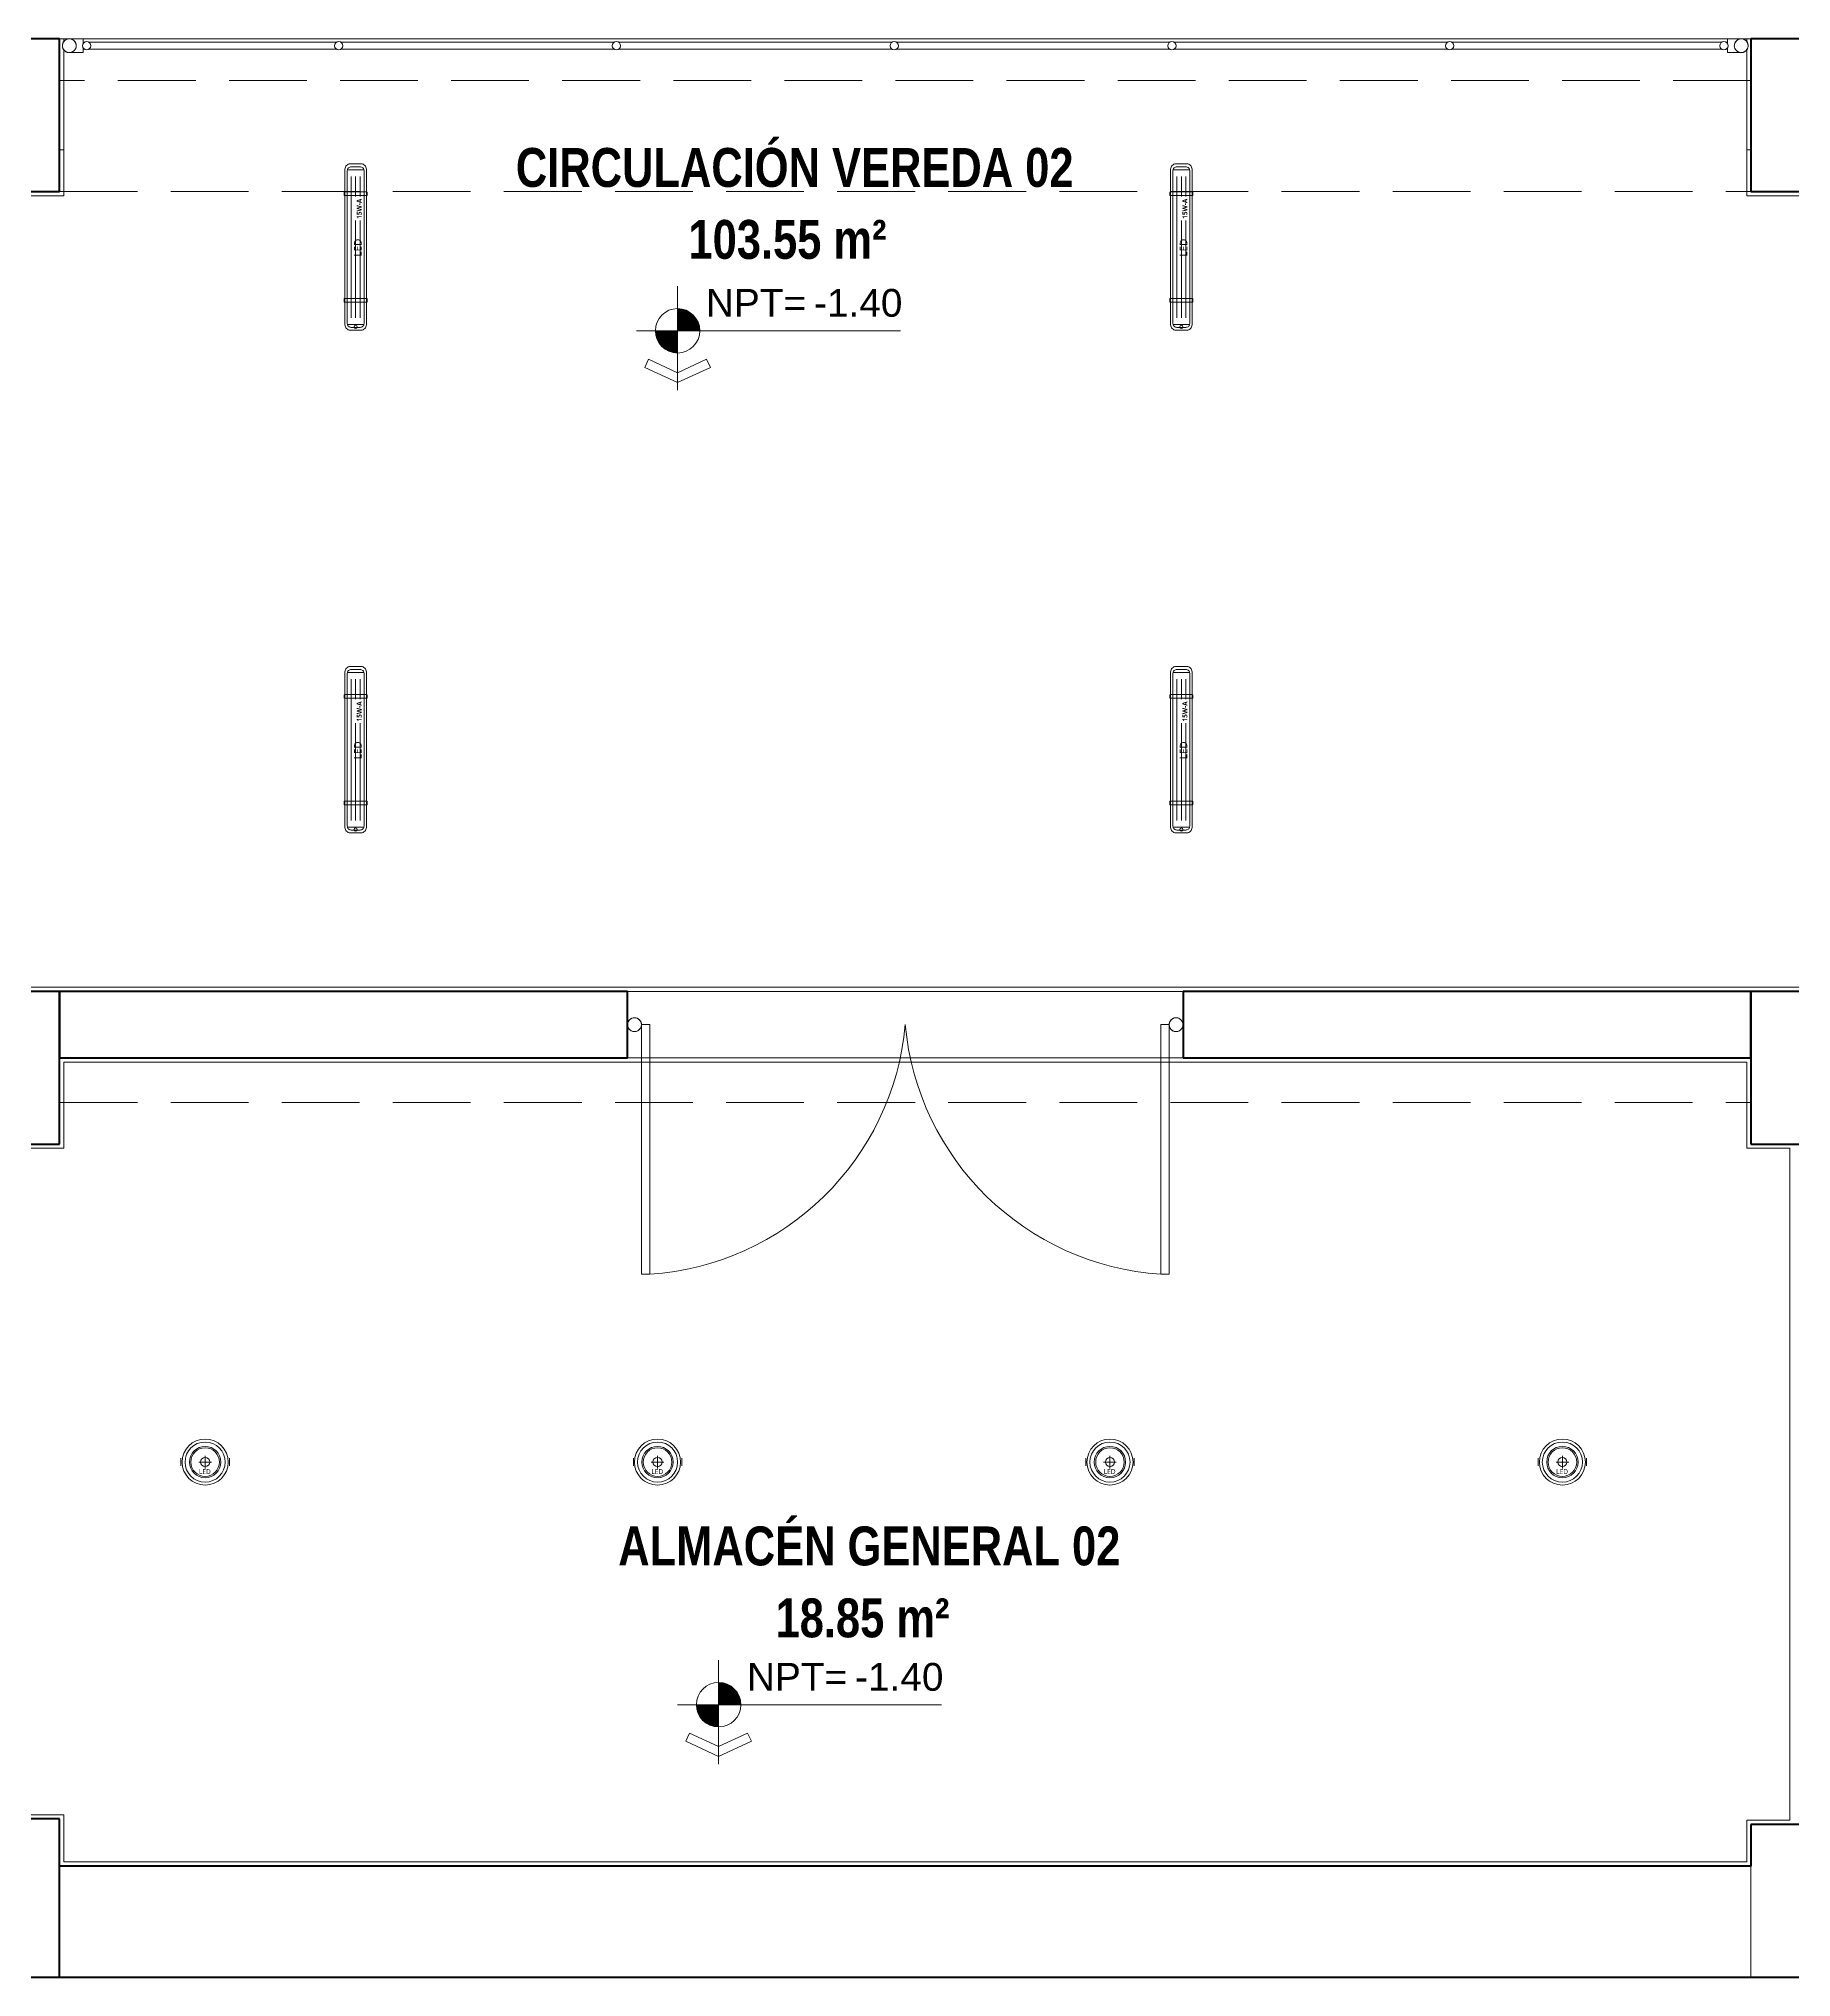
# Model space of a CAD drawing. Header units: metres. Extents: x -4 to 54.5, y -3.3 to 43.7.
# Drawn here: x 25.99 to 32.3, y 4.43 to 11.42 of the extents above; entities that cross this region are included whole.
import ezdxf

# ---------------------------------------------------------------- set-up
doc = ezdxf.new("R2010")
doc.units = ezdxf.units.M
doc.linetypes.add('Derribado', pattern=[0.4, 0.28, -0.12])
doc.layers.get('0').update_dxf_attribs({"color": 8})
for name, color, linetype, lineweight in [('A-AREA-IDEN', 8, 'Continuous', 9), ('A-DETL', 8, 'Continuous', 9), ('A-DOOR', 8, 'Continuous', 9), ('A-FLOR', 8, 'Continuous', 18), ('A-FLOR-HRAL', 8, 'Continuous', 9), ('A-WALL', 8, 'Continuous', 9), ('G-ANNO-DIMS', 8, 'Continuous', 9), ('I-WALL', 8, 'Continuous', 9), ('S-COLS', 8, 'Continuous', 9)]:
    doc.layers.add(name, color=color, linetype=linetype, lineweight=lineweight)
doc.layers.add('IE-LUM-L-01-15', color=5, linetype='Continuous', lineweight=18, true_color=0x126b94)
doc.layers.add('IE-LUM-L-04B', color=5, linetype='Continuous', lineweight=18, true_color=0x126b94)
doc.styles.add('Arial_5', font='arial.ttf', dxfattribs={"height": 0.1})
doc.styles.add('Arial_B_3', font='arialbd.ttf', dxfattribs={"width": 0.8, "height": 0.14})
doc.styles.add('EI_LUM_BOLD', font='OpenSans-Semibold.ttf')
doc.styles.add('EI_LUM_REGULAR', font='OpenSans-Regular.ttf')

# ---------------------------------------------------------------- blocks, each defined once
blk = doc.blocks.new('ARQ-P011PuertaEnmalladaTrenzada02Hojas - 2_0Mx2_425m-6088017-NIV_A_S01_SÓTANO 1')
at = {"layer": 'A-DOOR', "lineweight": 18}
for p, q in [((-0.95, 0), (-0.95, 0.8989)), ((-0.92, 0.8989), (-0.95, 0.8989)), ((-0.92, 0), (-0.92, 0.8989)), ((0.92, 0), (0.92, 0.8989)), ((0.92, 0.8989), (0.95, 0.8989)), ((0.95, 0), (0.95, 0.8989)), ((-0.95, 0), (-0.92, 0)), ((0.95, 0), (0.92, 0))]:
    blk.add_line(p, q, dxfattribs=at)
for centre, radius, start, end in [((-0.9853, -0.0882), 0.9893, 5.11366, 86.21336), ((0.9853, -0.0882), 0.9893, 93.78664, 174.88634), ((-0.975, 0), 0.025, 360, 180), ((-0.975, 0), 0.025, 145.33669, 180), ((-0.975, 0), 0.025, 180, 360), ((-0.975, 0), 0.025, 180, 214.66331), ((-0.975, 0), 0.025, 109.30153, 142.41106), ((-0.975, 0), 0.025, 75, 105), ((-0.975, 0), 0.025, 37.58894, 70.69847), ((-0.975, 0), 0.025, 0, 34.66331), ((-0.975, 0), 0.025, 325.33669, 0), ((0.975, 0), 0.025, 360, 180), ((0.975, 0), 0.025, 145.33669, 180), ((0.975, 0), 0.025, 109.30153, 142.41106), ((0.975, 0), 0.025, 75, 105), ((0.975, 0), 0.025, 37.58894, 70.69847), ((0.975, 0), 0.025, 360, 34.66331), ((-0.975, 0), 0.025, 217.58894, 250.69847), ((-0.975, 0), 0.025, 255, 285), ((-0.975, 0), 0.025, 289.30153, 322.41106), ((0.975, 0), 0.025, 180, 360), ((0.975, 0), 0.025, 180, 214.66331), ((0.975, 0), 0.025, 217.58894, 250.69847), ((0.975, 0), 0.025, 255, 288.50489), ((0.975, 0), 0.025, 289.30153, 322.41106), ((0.975, 0), 0.025, 325.33669, 360)]:
    blk.add_arc(centre, radius, start, end, dxfattribs=at)
blk = doc.blocks.new('Barandilla - 30mm-3154957-NIV_A_S01_SÓTANO 1')
at = {"layer": 'A-FLOR-HRAL'}
for start, end in [(0, 180), (180, 360)]:
    blk.add_arc((0, 0), 0.015, start, end, dxfattribs=at)
blk = doc.blocks.new('Barandilla - Barandilla-5307478-NIV_A_S01_SÓTANO 1')
at = {"layer": 'A-FLOR-HRAL'}
for p, q in [((26.161, 11.403), (26.155, 11.403)), ((26.155, 11.403), (26.155, 11.3992)), ((26.155, 11.3822), (26.155, 11.377)), ((27.0685, 11.403), (26.175, 11.403)), ((28.0685, 11.403), (27.0825, 11.403)), ((29.0685, 11.403), (28.0825, 11.403)), ((30.0685, 11.403), (29.0825, 11.403)), ((31.0685, 11.403), (30.0825, 11.403)), ((32.056, 11.403), (31.0825, 11.403)), ((32.075, 11.403), (32.07, 11.403)), ((32.075, 11.3992), (32.075, 11.403)), ((32.075, 11.377), (32.075, 11.3826)), ((26.155, 11.377), (26.16, 11.377)), ((26.174, 11.377), (27.0675, 11.377)), ((27.0815, 11.377), (28.0675, 11.377)), ((28.0815, 11.377), (29.0675, 11.377)), ((29.0815, 11.377), (30.0675, 11.377)), ((30.0815, 11.377), (31.0675, 11.377)), ((31.0815, 11.377), (32.055, 11.377)), ((32.069, 11.377), (32.075, 11.377))]:
    blk.add_line(p, q, dxfattribs=at)
at = {"color": 0, "extrusion": (0, 0, -1), "zscale": -1, "rotation": 90.00000000000074}
for p in [(-26.1675, 11.39), (-27.075, 11.39), (-28.075, 11.39), (-29.075, 11.39), (-30.075, 11.39), (-31.075, 11.39), (-32.0625, 11.39)]:
    blk.add_blockref('Barandilla - 30mm-3154957-NIV_A_S01_SÓTANO 1', p, dxfattribs=at)
blk = doc.blocks.new('Tipo de barandal superior - Barandal superior_interno_-5307481-NIV_A_S01_SÓTANO 1')
at = {"layer": 'A-FLOR-HRAL'}
for p, q in [((26.155, 11.415), (26.105, 11.415)), ((26.155, 11.403), (26.155, 11.415)), ((32.125, 11.415), (32.075, 11.415)), ((32.075, 11.415), (32.075, 11.403)), ((26.105, 11.365), (26.155, 11.365)), ((26.155, 11.365), (26.155, 11.377)), ((32.075, 11.377), (32.075, 11.365)), ((32.075, 11.365), (32.125, 11.365))]:
    blk.add_line(p, q, dxfattribs=at)
for centre, start, end in [((26.105, 11.39), 90, 270), ((26.105, 11.39), 270, 90), ((32.125, 11.39), 90, 270), ((32.125, 11.39), 270, 90)]:
    blk.add_arc(centre, 0.025, start, end, dxfattribs=at)
for points in [[(26.0809, 11.3965), (26.0803, 11.3944), (26.0797, 11.39), (26.0803, 11.3856), (26.0809, 11.3835)], [(26.1291, 11.3835), (26.1297, 11.3856), (26.1303, 11.39), (26.1297, 11.3944), (26.1291, 11.3965)], [(32.1009, 11.3835), (32.1003, 11.3856), (32.0997, 11.39), (32.1003, 11.3944), (32.1009, 11.3965)], [(32.1491, 11.3965), (32.1497, 11.3944), (32.1503, 11.39), (32.1497, 11.3856), (32.1491, 11.3835)]]:
    blk.add_open_spline(points, degree=3, dxfattribs=at)
for points, knots in [([(26.0898, 11.4098), (26.0889, 11.4092), (26.0877, 11.4081), (26.0862, 11.4065), (26.0848, 11.4048), (26.0833, 11.4025), (26.0821, 11.4002), (26.0816, 11.3987), (26.0814, 11.3983)], [0.2083333, 0.2083333, 0.2083333, 0.2083333, 0.25, 0.2708333, 0.2916667, 0.3333333, 0.375, 0.3927693, 0.3927693, 0.3927693, 0.3927693]), ([(26.0814, 11.3817), (26.0816, 11.3813), (26.0821, 11.3798), (26.0833, 11.3775), (26.0848, 11.3752), (26.0862, 11.3735), (26.0877, 11.3719), (26.0889, 11.3708), (26.0898, 11.3702)], [0.6072307, 0.6072307, 0.6072307, 0.6072307, 0.625, 0.6666667, 0.7083333, 0.7291667, 0.75, 0.7916667, 0.7916667, 0.7916667, 0.7916667]), ([(26.105, 11.415), (26.1028, 11.415), (26.0995, 11.4146), (26.0954, 11.4132), (26.093, 11.412), (26.0915, 11.411), (26.0909, 11.4106), (26.0908, 11.4106)], [0, 0, 0, 0, 0.0833333, 0.125, 0.1666667, 0.1875, 0.192574, 0.192574, 0.192574, 0.192574]), ([(26.1192, 11.4106), (26.1187, 11.4109), (26.1176, 11.4116), (26.1161, 11.4124), (26.1141, 11.4133), (26.1105, 11.4146), (26.1072, 11.415), (26.105, 11.415)], [0.807426, 0.807426, 0.807426, 0.807426, 0.8333333, 0.8541667, 0.875, 0.9166667, 1, 1, 1, 1]), ([(26.1286, 11.3983), (26.1284, 11.3987), (26.1279, 11.4002), (26.1267, 11.4025), (26.1252, 11.4048), (26.1238, 11.4065), (26.1223, 11.4081), (26.1211, 11.4092), (26.1202, 11.4098)], [0.6072307, 0.6072307, 0.6072307, 0.6072307, 0.625, 0.6666667, 0.7083333, 0.7291667, 0.75, 0.7916667, 0.7916667, 0.7916667, 0.7916667]), ([(26.1202, 11.3702), (26.1211, 11.3708), (26.1223, 11.3719), (26.1238, 11.3735), (26.1252, 11.3752), (26.1267, 11.3775), (26.1279, 11.3798), (26.1284, 11.3813), (26.1286, 11.3817)], [0.2083333, 0.2083333, 0.2083333, 0.2083333, 0.25, 0.2708333, 0.2916667, 0.3333333, 0.375, 0.3927693, 0.3927693, 0.3927693, 0.3927693]), ([(32.1014, 11.3983), (32.1016, 11.3987), (32.1021, 11.4002), (32.1033, 11.4025), (32.1048, 11.4048), (32.1062, 11.4065), (32.1077, 11.4081), (32.1089, 11.4092), (32.1098, 11.4098)], [0.6072307, 0.6072307, 0.6072307, 0.6072307, 0.625, 0.6666667, 0.7083333, 0.7291667, 0.75, 0.7916667, 0.7916667, 0.7916667, 0.7916667]), ([(32.1098, 11.3702), (32.1089, 11.3708), (32.1077, 11.3719), (32.1062, 11.3735), (32.1048, 11.3752), (32.1033, 11.3775), (32.1021, 11.3798), (32.1016, 11.3813), (32.1014, 11.3817)], [0.2083333, 0.2083333, 0.2083333, 0.2083333, 0.25, 0.2708333, 0.2916667, 0.3333333, 0.375, 0.3927693, 0.3927693, 0.3927693, 0.3927693]), ([(32.1108, 11.4106), (32.1113, 11.4109), (32.1124, 11.4116), (32.1139, 11.4124), (32.1159, 11.4133), (32.1196, 11.4146), (32.1228, 11.415), (32.125, 11.415)], [0.807426, 0.807426, 0.807426, 0.807426, 0.8333333, 0.8541667, 0.875, 0.9166667, 1, 1, 1, 1]), ([(32.125, 11.415), (32.1272, 11.415), (32.1304, 11.4146), (32.1346, 11.4132), (32.1371, 11.412), (32.1385, 11.411), (32.1391, 11.4106), (32.1392, 11.4106)], [0, 0, 0, 0, 0.0833333, 0.125, 0.1666667, 0.1875, 0.192574, 0.192574, 0.192574, 0.192574]), ([(32.1402, 11.4098), (32.1411, 11.4092), (32.1423, 11.4081), (32.1438, 11.4065), (32.1452, 11.4048), (32.1467, 11.4025), (32.1479, 11.4002), (32.1484, 11.3987), (32.1486, 11.3983)], [0.2083333, 0.2083333, 0.2083333, 0.2083333, 0.25, 0.2708333, 0.2916667, 0.3333333, 0.375, 0.3927693, 0.3927693, 0.3927693, 0.3927693]), ([(32.1486, 11.3817), (32.1484, 11.3813), (32.1479, 11.3798), (32.1467, 11.3775), (32.1452, 11.3752), (32.1438, 11.3735), (32.1423, 11.3719), (32.1411, 11.3708), (32.1402, 11.3702)], [0.6072307, 0.6072307, 0.6072307, 0.6072307, 0.625, 0.6666667, 0.7083333, 0.7291667, 0.75, 0.7916667, 0.7916667, 0.7916667, 0.7916667]), ([(26.0908, 11.3694), (26.0913, 11.3691), (26.0924, 11.3684), (26.0939, 11.3676), (26.0959, 11.3667), (26.0995, 11.3654), (26.1028, 11.365), (26.105, 11.365)], [0.807426, 0.807426, 0.807426, 0.807426, 0.8333333, 0.8541667, 0.875, 0.9166667, 1, 1, 1, 1]), ([(26.105, 11.365), (26.1072, 11.365), (26.1105, 11.3654), (26.1146, 11.3668), (26.117, 11.368), (26.1185, 11.369), (26.1191, 11.3694), (26.1192, 11.3694)], [0, 0, 0, 0, 0.0833333, 0.125, 0.1666667, 0.1875, 0.192574, 0.192574, 0.192574, 0.192574]), ([(32.125, 11.365), (32.1228, 11.365), (32.1196, 11.3654), (32.1154, 11.3668), (32.1129, 11.368), (32.1115, 11.369), (32.1109, 11.3694), (32.1108, 11.3694)], [0, 0, 0, 0, 0.0833333, 0.125, 0.1666667, 0.1875, 0.192574, 0.192574, 0.192574, 0.192574]), ([(32.1392, 11.3694), (32.1387, 11.3691), (32.1376, 11.3684), (32.1361, 11.3676), (32.1341, 11.3667), (32.1304, 11.3654), (32.1272, 11.365), (32.125, 11.365)], [0.807426, 0.807426, 0.807426, 0.807426, 0.8333333, 0.8541667, 0.875, 0.9166667, 1, 1, 1, 1])]:
    blk.add_open_spline(points, degree=3, knots=knots, dxfattribs=at)
blk = doc.blocks.new('Tipo de barandal superior - Barandal superior_interno_-V37-NIV_A_S01_SÓTANO 1')
at = {"layer": 'A-FLOR-HRAL'}
for p, q in [((26.105, 11.415), (26.155, 11.415)), ((32.075, 11.415), (32.125, 11.415)), ((26.105, 11.365), (26.155, 11.365)), ((32.075, 11.365), (32.125, 11.365))]:
    blk.add_line(p, q, dxfattribs=at)
blk = doc.blocks.new('Cotas de elevación - CotaEleVacíoNNpt-3697023-NIV_A_S01_SÓTANO 1')
at = {"layer": 'G-ANNO-DIMS'}
h = blk.add_hatch(color=256, dxfattribs=at)
edge = h.paths.add_edge_path()
edge.add_arc((0, 0.002141), 0.0008, 0, 90, ccw=False)
edge.add_line((0.0008, 0.002141), (0, 0.002141))
edge.add_line((0, 0.002141), (0, 0.002941))
h = blk.add_hatch(color=256, dxfattribs=at)
edge = h.paths.add_edge_path()
edge.add_arc((0, 0.002141), 0.0008, 0, 90, ccw=False)
edge.add_line((0.0008, 0.002141), (0, 0.002141))
edge.add_line((0, 0.002141), (0, 0.002941))
h = blk.add_hatch(color=256, dxfattribs=at)
edge = h.paths.add_edge_path()
edge.add_line((-0.0008, 0.002141), (0, 0.002141))
edge.add_line((0, 0.002141), (0, 0.001341))
edge.add_arc((0, 0.002141), 0.0008, 180, 270, ccw=False)
for p, q in [((0, 0.002141), (0, 0.003749)), ((0, 0.002941), (0, 0.002141)), ((0, 0.002141), (0, 0.002941)), ((0, 0.002141), (0, 0.002941)), ((0, 0.002941), (0, 0.002141)), ((0, 0.002141), (-0.001482, 0.002141)), ((-0.0008, 0.002141), (0, 0.002141)), ((0, 0.002141), (-0.0008, 0.002141)), ((-0.0008, 0.002141), (0, 0.002141)), ((0, 0.002141), (0.0008, 0.002141)), ((0, 0.001341), (0, 0.002141)), ((0, 0.002141), (0.0008, 0.002141)), ((0, 0.002141), (0.008028, 0.002141)), ((0, 0.002141), (0, 0)), ((-0.001183, 0.000825), (-0.001045, 0.00112)), ((0, 0.000273), (-0.001183, 0.000825)), ((0, 0.000633), (-0.001045, 0.00112)), ((0, 0.000633), (0.001045, 0.00112)), ((0, 0.000273), (0.001183, 0.000825)), ((0.001183, 0.000825), (0.001045, 0.00112))]:
    blk.add_line(p, q, dxfattribs=at)
for start, end in [(360, 180), (90, 180), (90, 180), (360, 90), (360, 90), (180, 360), (180, 270)]:
    blk.add_arc((0, 0.002141), 0.0008, start, end, dxfattribs=at)
blk = doc.blocks.new('EST-ColumnaRectangularConcretoEst - C155x55cm-V5-NIV_A_S01_SÓTANO 1')
at = {"layer": 'S-COLS', "lineweight": 50}
for p, q in [((0.275, 0.275), (-0.275, 0.275)), ((-0.275, 0.275), (-0.275, -0.275)), ((0.275, -0.275), (0.275, 0.275)), ((-0.275, -0.275), (0.275, -0.275))]:
    blk.add_line(p, q, dxfattribs=at)
blk = doc.blocks.new('EST-ColumnaRectangularConcretoEst - C155x55cm-V12-NIV_A_S01_SÓTANO 1')
at = {"layer": 'S-COLS', "lineweight": 50}
for p, q in [((0.275, 0.275), (-0.275, 0.275)), ((-0.275, 0.275), (-0.275, -0.1254)), ((0.275, -0.275), (0.275, 0.275)), ((-0.275, -0.1754), (-0.275, -0.275)), ((-0.275, -0.275), (0.275, -0.275))]:
    blk.add_line(p, q, dxfattribs=at)
blk = doc.blocks.new('EST-ColumnaRectangularConcretoEst - C255x57cm-5405415-NIV_A_S01_SÓTANO 1')
at = {"layer": 'S-COLS', "lineweight": 50}
for p, q in [((0.285, 0.275), (-0.285, 0.275)), ((-0.285, 0.275), (-0.285, -0.275)), ((0.285, -0.275), (0.285, 0.275)), ((-0.285, -0.275), (0.285, -0.275))]:
    blk.add_line(p, q, dxfattribs=at)
blk = doc.blocks.new('EI_LUM_L_04B')
at = {"color": 0, "lineweight": 9}
for p, q in [((-0.08715, 0.01411), (-0.08715, -0.01411)), ((-0.022908, 0), (0.022908, 0)), ((0, 0.022908), (0, -0.022908)), ((0.08715, 0.01411), (0.08715, -0.01411))]:
    blk.add_line(p, q, dxfattribs=at)
at = {"color": 0, "lineweight": 13}
for radius in [0.083, 0.05644]:
    blk.add_circle((0, 0), radius, dxfattribs=at)
at = {"color": 0, "lineweight": 9}
for radius in [0.07221, 0.05146, 0.0166]:
    blk.add_circle((0, 0), radius, dxfattribs=at)
at = {"color": 0, "lineweight": 9, "style": 'EI_LUM_REGULAR'}
blk.add_text('LED', height=0.0177753, dxfattribs=at).set_placement((-0.022462, -0.04316))
at = {"style": 'EI_LUM_REGULAR', "flags": 1}
for tag in ['ANCHO_CUERPO_MM', 'ALTURA_M', 'AMBIENTE', 'TIPO', 'ID', 'IP', 'GIRO_REFERENCIA', 'DESCRIPCION', 'POTENCIA_W', 'FLUJO_NOMINAL_LM', 'FLUJO_CALCULO_LM', 'MONTAJE', 'NUMERO_LOCAL', 'ESTADO', 'LARGO_CUERPO_MM', 'DIAMETRO_CUERPO_MM', 'REFERENCIA_DIMENSIONAL', 'PAGINA_PDF', 'NPT_M', 'FUENTE_XY']:
    blk.add_attdef(tag, (0, 0), '', height=0.025, dxfattribs=at)
blk = doc.blocks.new('EI_LUM_L_01_15')
at = {"color": 0, "lineweight": 13}
for p, q in [((-0.2785, 0.0293), (-0.2785, -0.0293)), ((0.2785, 0.0293), (0.2785, -0.0293))]:
    blk.add_line(p, q, dxfattribs=at)
at = {"color": 0, "lineweight": 9}
for p, q in [((-0.2546, 0.0162), (0.2546, 0.0162)), ((-0.2546, 0), (0.0959, 0)), ((0.1824, 0), (0.2546, 0)), ((-0.2546, -0.0162), (0.0959, -0.0162)), ((0.1824, -0.0162), (0.2546, -0.0162))]:
    blk.add_line(p, q, dxfattribs=at)
at = {"color": 0, "lineweight": 13}
blk.add_lwpolyline([(-0.2802, -0.0385), (0.2802, -0.0385, 0.414214), (0.2995, -0.0193), (0.2995, 0.0192, 0.414214), (0.2802, 0.0385), (-0.2802, 0.0385, 0.414214), (-0.2995, 0.0192), (-0.2995, -0.0193, 0.414214)], format="xyb", close=True, dxfattribs=at)
at = {"color": 0, "lineweight": 9}
for points in [[(-0.2753, -0.0302), (0.2753, -0.0302, 0.414214), (0.2893, -0.0162), (0.2893, 0.0162, 0.414214), (0.2753, 0.0302), (-0.2753, 0.0302, 0.414214), (-0.2893, 0.0162), (-0.2893, -0.0162, 0.414214)], [(-0.1964, -0.0416), (-0.187, -0.0416, 0.414214), (-0.1851, -0.0397), (-0.1851, 0.0397, 0.414214), (-0.187, 0.0416), (-0.1964, 0.0416, 0.414214), (-0.1983, 0.0397), (-0.1983, -0.0397, 0.414214)], [(0.187, -0.0416), (0.1964, -0.0416, 0.414214), (0.1983, -0.0397), (0.1983, 0.0397, 0.414214), (0.1964, 0.0416), (0.187, 0.0416, 0.414214), (0.1851, 0.0397), (0.1851, -0.0397, 0.414214)]]:
    blk.add_lwpolyline(points, format="xyb", close=True, dxfattribs=at)
blk.add_circle((-0.2875, 0), 0.00577, dxfattribs=at)
for s, height, style, p in [('LED', 0.02715, 'EI_LUM_REGULAR', (-0.0343, -0.0216)), ('15W-A', 0.01745, 'EI_LUM_BOLD', (0.1016, -0.0216))]:
    blk.add_text(s, height=height, dxfattribs=dict(at, style=style)).set_placement(p)
at = {"style": 'EI_LUM_REGULAR', "flags": 1}
for tag in ['ANCHO_CUERPO_MM', 'ALTURA_M', 'AMBIENTE', 'TIPO', 'ID', 'IP', 'GIRO_REFERENCIA', 'DESCRIPCION', 'POTENCIA_W', 'FLUJO_NOMINAL_LM', 'FLUJO_CALCULO_LM', 'MONTAJE', 'PAGINA_PDF', 'NUMERO_LOCAL', 'ESTADO', 'LARGO_CUERPO_MM', 'DIAMETRO_CUERPO_MM', 'REFERENCIA_DIMENSIONAL', 'NPT_M', 'FUENTE_XY']:
    blk.add_attdef(tag, (0, 0), '', height=0.025, dxfattribs=at)

msp = doc.modelspace()

# ---------------------------------------------------------------- linework, layer by layer
at = {"layer": 'A-DETL', "linetype": 'Derribado', "lineweight": 18}
for p, q in [((32.16, 11.265), (26.07, 11.265)), ((26.07, 11.265), (26.07, 10.865)), ((32.16, 10.865), (32.16, 11.265)), ((26.07, 10.865), (32.16, 10.865)), ((32.16, 7.985), (26.07, 7.985)), ((26.07, 7.985), (26.07, 7.585)), ((32.16, 7.585), (32.16, 7.985)), ((26.07, 7.585), (32.16, 7.585)), ((32.16, 4.835), (26.07, 4.835)), ((26.07, 4.835), (26.07, 4.435)), ((32.16, 4.435), (32.16, 4.835)), ((26.07, 4.435), (32.16, 4.435))]:
    msp.add_line(p, q, dxfattribs=at)
at = {"layer": 'A-FLOR', "lineweight": 9}
for p, q in [((26.105, 11.415), (26.085, 11.415)), ((26.085, 11.415), (26.085, 11.4029)), ((32.075, 11.415), (26.155, 11.415)), ((32.145, 11.415), (32.125, 11.415)), ((32.145, 11.4029), (32.145, 11.415)), ((26.085, 11.3771), (26.085, 10.85)), ((32.145, 10.85), (32.145, 11.3771)), ((26.085, 10.85), (25.52, 10.85)), ((32.725, 10.85), (32.145, 10.85)), ((25.5668, 8), (49.435, 8)), ((32.145, 7.73), (26.085, 7.73)), ((26.085, 7.73), (26.085, 7.42)), ((32.145, 7.42), (32.145, 7.73)), ((26.085, 7.42), (25.775, 7.42)), ((32.3, 7.42), (32.145, 7.42)), ((32.3, 5), (32.3, 7.42)), ((25.775, 5.02), (26.085, 5.02)), ((26.085, 5.02), (26.085, 4.85)), ((32.145, 4.85), (32.145, 5)), ((32.145, 5), (32.3, 5)), ((26.085, 4.85), (32.145, 4.85))]:
    msp.add_line(p, q, dxfattribs=at)
at = {"layer": 'A-WALL', "lineweight": 5}
for p, q in [((26.07, 11.415), (26.085, 11.415)), ((32.145, 11.415), (32.16, 11.415)), ((26.085, 11.015), (26.07, 11.015)), ((32.16, 11.015), (32.145, 11.015)), ((32.16, 4.435), (32.16, 4.835))]:
    msp.add_line(p, q, dxfattribs=at)
at = {"layer": 'A-WALL', "lineweight": 50}
for p, q in [((32.16, 4.835), (26.07, 4.835)), ((26.07, 4.435), (32.16, 4.435))]:
    msp.add_line(p, q, dxfattribs=at)
at = {"layer": 'I-WALL', "lineweight": 50}
for p, q in [((28.115, 7.985), (26.07, 7.985)), ((26.07, 7.985), (26.07, 7.745)), ((28.115, 7.745), (28.115, 7.985)), ((32.16, 7.985), (30.115, 7.985)), ((30.115, 7.985), (30.115, 7.745)), ((32.16, 7.745), (32.16, 7.985)), ((26.07, 7.745), (28.115, 7.745)), ((30.115, 7.745), (32.16, 7.745))]:
    msp.add_line(p, q, dxfattribs=at)
at = {"layer": 'I-WALL'}
for p, q in [((28.115, 7.985), (30.115, 7.985)), ((30.115, 7.745), (28.115, 7.745))]:
    msp.add_line(p, q, dxfattribs=at)
at = {"layer": 'S-COLS', "lineweight": 50}
for p, q in [((26.07, 7.985), (25.52, 7.985)), ((26.07, 7.435), (26.07, 7.985)), ((32.71, 7.985), (32.16, 7.985)), ((32.16, 7.985), (32.16, 7.435)), ((25.52, 7.435), (26.07, 7.435)), ((32.16, 7.435), (32.71, 7.435)), ((32.71, 4.985), (32.16, 4.985)), ((32.16, 4.985), (32.16, 4.835)), ((32.16, 4.435), (32.71, 4.435))]:
    msp.add_line(p, q, dxfattribs=at)
at = {"layer": 'S-COLS', "lineweight": 5}
msp.add_line((32.16, 4.835), (32.16, 4.435), dxfattribs=at)

# ---------------------------------------------------------------- block references
at = {"layer": 'A-DOOR', "lineweight": 18, "rotation": 180}
msp.add_blockref('ARQ-P011PuertaEnmalladaTrenzada02Hojas - 2_0Mx2_425m-6088017-NIV_A_S01_SÓTANO 1', (29.115, 7.865), dxfattribs=at)
at = {"layer": 'A-FLOR-HRAL'}
for name in ['Tipo de barandal superior - Barandal superior_interno_-5307481-NIV_A_S01_SÓTANO 1', 'Tipo de barandal superior - Barandal superior_interno_-V37-NIV_A_S01_SÓTANO 1', 'Barandilla - Barandilla-5307478-NIV_A_S01_SÓTANO 1']:
    msp.add_blockref(name, (0, 0), dxfattribs=at)
at = {"layer": 'G-ANNO-DIMS', "xscale": 99.99999999999991, "yscale": 99.99999999999991, "zscale": 99.99999999999991}
for p in [(28.2951, 10.1494), (28.4428, 5.2021)]:
    msp.add_blockref('Cotas de elevación - CotaEleVacíoNNpt-3697023-NIV_A_S01_SÓTANO 1', p, dxfattribs=at)
at = {"layer": 'IE-LUM-L-01-15', "rotation": 90}
for p in [(27.136, 10.665), (30.109, 10.665), (27.136, 8.855), (30.109, 8.855)]:
    msp.add_blockref('EI_LUM_L_01_15', p, dxfattribs=at)
at = {"layer": 'IE-LUM-L-04B'}
for p in [(26.594, 6.29), (28.223, 6.29), (29.852, 6.29), (31.481, 6.29)]:
    msp.add_blockref('EI_LUM_L_04B', p, dxfattribs=at)
at = {"layer": 'S-COLS', "lineweight": 5}
for name, p in [('EST-ColumnaRectangularConcretoEst - C155x55cm-V12-NIV_A_S01_SÓTANO 1', (25.795, 11.14)), ('EST-ColumnaRectangularConcretoEst - C155x55cm-V5-NIV_A_S01_SÓTANO 1', (32.435, 11.14))]:
    msp.add_blockref(name, p, dxfattribs=at)
at = {"layer": 'S-COLS', "lineweight": 5, "rotation": 90.00000532850758}
msp.add_blockref('EST-ColumnaRectangularConcretoEst - C255x57cm-5405415-NIV_A_S01_SÓTANO 1', (25.795, 4.72), dxfattribs=at)

# ---------------------------------------------------------------- texts
at = {"layer": 'A-AREA-IDEN', "char_height": 0.14, "attachment_point": 1, "style": 'Arial_B_3'}
for s, insert, width in [('CIRCULACIÓN VEREDA 02', (27.7128, 11.0216), 2.353754), ('103.55 m²', (28.3344, 10.7626), 0.846582), ('ALMACÉN GENERAL 02', (28.0815, 6.058), 2.116455), ('18.85 m²', (28.6479, 5.7989), 0.743966)]:
    msp.add_mtext(s, dxfattribs=dict(at, insert=insert, width=width))

# ---------------------------------------------------------------- next in the draw order: texts
at = {"layer": 'G-ANNO-DIMS', "char_height": 0.1, "width": 0.416877, "attachment_point": 1, "style": 'Arial_5', "bg_fill": 3, "box_fill_scale": 1.25, "bg_fill_color": 9, "bg_fill_true_color": 13158600, "bg_fill_transparency": 0}
for insert in [(28.3971, 10.5143), (28.5449, 5.5669)]:
    msp.add_mtext('NPT=', dxfattribs=dict(at, insert=insert))

# ---------------------------------------------------------------- next in the draw order: texts
at = {"layer": 'G-ANNO-DIMS', "char_height": 0.1, "width": 0.380758, "attachment_point": 1, "line_spacing_factor": 0.941778, "style": 'Arial_5', "bg_fill": 3, "box_fill_scale": 1.25, "bg_fill_color": 9, "bg_fill_true_color": 13158600, "bg_fill_transparency": 0}
for insert in [(28.7864, 10.514), (28.9342, 5.5666)]:
    msp.add_mtext('-1.40', dxfattribs=dict(at, insert=insert))

doc.saveas('drawing.dxf')
